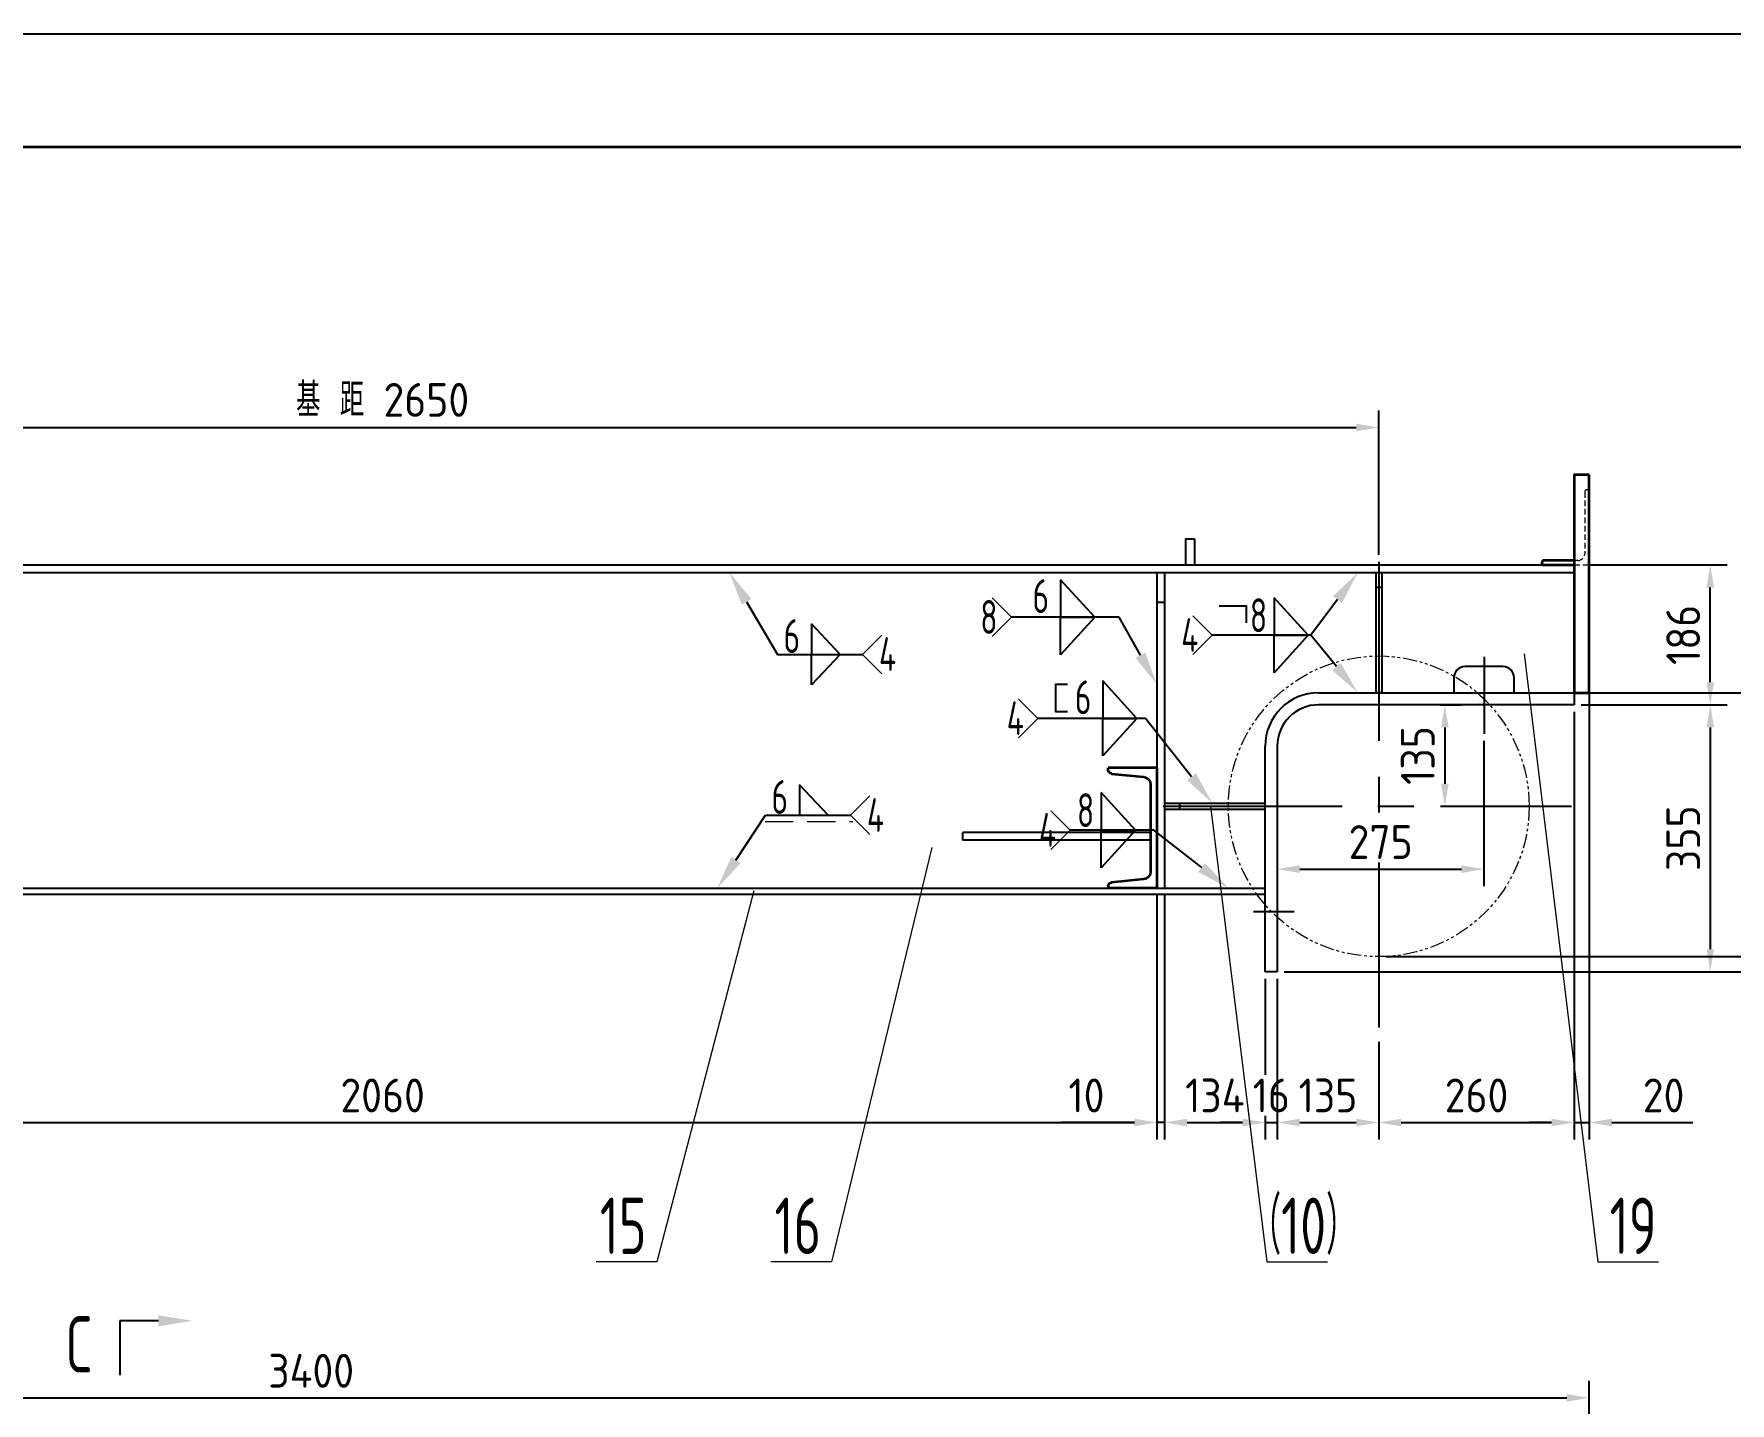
# Model space of a CAD drawing. Header units: millimetres. Extents: x 1747 to 2588, y -325 to 269.
# Drawn here: x 1910.9 to 2061.3, y 148 to 269.4 of the extents above; entities that cross this region are included whole.
import ezdxf
from ezdxf import colors
from ezdxf.entities.mleader import LeaderData, LeaderLine
from ezdxf.enums import TextEntityAlignment as Align
from ezdxf.math import Vec2, Vec3

# ---------------------------------------------------------------- set-up
doc = ezdxf.new("R2010")
doc.units = ezdxf.units.MM
for name, pattern in [('CENTER', [50.8, 31.75, -6.35, 6.35, -6.35]), ('DASHED', [0.75, 0.5, -0.25]), ('PHANTOM', [2.5, 1.25, -0.25, 0.25, -0.25, 0.25, -0.25])]:
    doc.linetypes.add(name, pattern=pattern)
for name, color, linetype, lineweight in [('1粗实线', 7, 'Continuous', 35), ('4虚线', 2, 'DASHED', 18), ('5双点画线', 4, 'PHANTOM', 18), ('6标注', 6, 'Continuous', 18)]:
    doc.layers.add(name, color=color, linetype=linetype, lineweight=lineweight)
doc.layers.add('2细实线', color=3, linetype='Continuous')
doc.layers.add('3中心线', color=1, linetype='CENTER')
doc.styles.get("Standard").update_dxf_attribs({"font": 'ISOCP.SHX', "bigfont": 'gbcbig.shx'})
doc.styles.add('wh_1', font='isocp.shx', dxfattribs={"bigfont": 'gbcbig.shx'})
doc.dimstyles.new('ISO-15', dxfattribs={"dimtxt": 3, "dimasz": 2, "dimexe": 1.5, "dimexo": 0.625, "dimgap": 0.9, "dimtad": 1, "dimlfac": 15, "dimdsep": 46, "dimtxsty": 'wh_1', "dimcen": 2.5, "dimadec": 0, "dimazin": 0, "dimtfac": 1, "dimtmove": 0, "dimatfit": 3, "dimfxl": 0.2, "dimtfill": 1, "dimarcsym": 0})

# ---------------------------------------------------------------- blocks, each defined once
blk = doc.blocks.new('WH_图框_A1')
at = {"layer": '1粗实线'}
blk.add_line((-806, 574), (0, 574), dxfattribs=at)
at = {"layer": '2细实线'}
blk.add_line((-831, 584), (10, 584), dxfattribs=at)
blk = doc.blocks.new('*D332')
at = {"layer": '6标注', "color": 0, "lineweight": -2, "ltscale": 0.2, "transparency": 16777216}
for p, q in [((1822.12, 120.47), (1822.12, 149.94)), ((2048.79, 123.02), (2048.79, 149.94)), ((1824.12, 148.44), (2046.79, 148.44))]:
    blk.add_line(p, q, dxfattribs=at)
at = {"layer": '6标注', "color": 0, "ltscale": 0.2, "transparency": 16777216}
for points in [[(1824.12, 148.78), (1824.12, 148.11), (1822.12, 148.44)], [(2046.79, 148.78), (2046.79, 148.11), (2048.79, 148.44)]]:
    blk.add_solid(points, dxfattribs=at)
at = {"layer": 'Defpoints', "color": 0, "ltscale": 0.2, "transparency": 16777216}
for p in [(2048.79, 148.44), (2048.79, 122.39), (1822.12, 119.84)]:
    blk.add_point(p, dxfattribs=at)
at = {"layer": '6标注', "color": 0, "ltscale": 0.2, "transparency": 16777216, "insert": (1935.45, 150.84), "char_height": 3, "attachment_point": 5, "style": 'wh_1', "bg_fill": 3, "box_fill_scale": 1.1, "bg_fill_color": 256, "bg_fill_true_color": 13158600, "bg_fill_transparency": 0}
blk.add_mtext('3400', dxfattribs=at)
blk = doc.blocks.new('*D256')
at = {"layer": '6标注', "color": 0, "lineweight": -2, "ltscale": 0.2, "transparency": 16777216}
for p, q in [((1853.45, 230.61), (1853.45, 235.99)), ((2030.12, 223.19), (2030.12, 235.99)), ((1855.45, 234.49), (2028.12, 234.49))]:
    blk.add_line(p, q, dxfattribs=at)
at = {"layer": '6标注', "color": 0, "ltscale": 0.2, "transparency": 16777216}
for points in [[(1855.45, 234.83), (1855.45, 234.16), (1853.45, 234.49)], [(2028.12, 234.83), (2028.12, 234.16), (2030.12, 234.49)]]:
    blk.add_solid(points, dxfattribs=at)
at = {"layer": 'Defpoints', "color": 0, "ltscale": 0.2, "transparency": 16777216}
for p in [(2030.12, 234.49), (1853.45, 229.98), (2030.12, 222.57)]:
    blk.add_point(p, dxfattribs=at)
at = {"layer": '6标注', "color": 0, "ltscale": 0.2, "transparency": 16777216, "insert": (1941.79, 236.94), "char_height": 3, "attachment_point": 5, "style": 'wh_1', "bg_fill": 3, "box_fill_scale": 1.1, "bg_fill_color": 256, "bg_fill_true_color": 13158600, "bg_fill_transparency": 0}
blk.add_mtext('基 距 2650', dxfattribs=at)
blk = doc.blocks.new('*D262')
at = {"layer": '6标注', "color": 0, "lineweight": -2, "ltscale": 0.2, "transparency": 16777216}
for p, q in [((1873.12, 193.01), (1873.12, 171.36)), ((2010.45, 193.01), (2010.45, 171.36)), ((1875.12, 172.86), (2008.45, 172.86))]:
    blk.add_line(p, q, dxfattribs=at)
at = {"layer": '6标注', "color": 0, "ltscale": 0.2, "transparency": 16777216}
for points in [[(1875.12, 173.19), (1875.12, 172.52), (1873.12, 172.86)], [(2008.45, 173.19), (2008.45, 172.52), (2010.45, 172.86)]]:
    blk.add_solid(points, dxfattribs=at)
at = {"layer": 'Defpoints', "color": 0, "ltscale": 0.2, "transparency": 16777216}
for p in [(1873.12, 193.63), (2010.45, 193.63), (2010.45, 172.86)]:
    blk.add_point(p, dxfattribs=at)
at = {"layer": '6标注', "color": 0, "ltscale": 0.2, "transparency": 16777216, "insert": (1941.79, 175.26), "char_height": 3, "attachment_point": 5, "style": 'wh_1', "bg_fill": 3, "box_fill_scale": 1.1, "bg_fill_color": 256, "bg_fill_true_color": 13158600, "bg_fill_transparency": 0}
blk.add_mtext('2060', dxfattribs=at)
blk = doc.blocks.new('*D263')
at = {"layer": '6标注', "color": 0, "lineweight": -2, "ltscale": 0.2, "transparency": 16777216}
for p, q in [((2010.45, 193.01), (2010.45, 171.36)), ((2011.12, 193.01), (2011.12, 171.36)), ((2008.45, 172.86), (2001.95, 172.86)), ((2011.12, 172.86), (2010.45, 172.86)), ((2013.12, 172.86), (2015.12, 172.86))]:
    blk.add_line(p, q, dxfattribs=at)
at = {"layer": '6标注', "color": 0, "ltscale": 0.2, "transparency": 16777216}
for points in [[(2008.45, 173.19), (2008.45, 172.52), (2010.45, 172.86)], [(2013.12, 173.19), (2013.12, 172.52), (2011.12, 172.86)]]:
    blk.add_solid(points, dxfattribs=at)
at = {"layer": 'Defpoints', "color": 0, "ltscale": 0.2, "transparency": 16777216}
for p in [(2010.45, 193.63), (2011.12, 193.63), (2010.45, 172.86)]:
    blk.add_point(p, dxfattribs=at)
at = {"layer": '6标注', "color": 0, "ltscale": 0.2, "transparency": 16777216, "insert": (2004.2, 175.26), "char_height": 3, "attachment_point": 5, "style": 'wh_1', "bg_fill": 3, "box_fill_scale": 1.1, "bg_fill_color": 256, "bg_fill_true_color": 13158600, "bg_fill_transparency": 0}
blk.add_mtext('10', dxfattribs=at)
blk = doc.blocks.new('*D264')
at = {"layer": '6标注', "color": 0, "lineweight": -2, "ltscale": 0.2, "transparency": 16777216}
for p, q in [((2011.12, 193.01), (2011.12, 171.36)), ((2020.05, 185.61), (2020.05, 171.36)), ((2013.12, 172.86), (2018.05, 172.86))]:
    blk.add_line(p, q, dxfattribs=at)
at = {"layer": '6标注', "color": 0, "ltscale": 0.2, "transparency": 16777216}
for points in [[(2013.12, 173.19), (2013.12, 172.52), (2011.12, 172.86)], [(2018.05, 173.19), (2018.05, 172.52), (2020.05, 172.86)]]:
    blk.add_solid(points, dxfattribs=at)
at = {"layer": 'Defpoints', "color": 0, "ltscale": 0.2, "transparency": 16777216}
for p in [(2011.12, 193.63), (2020.05, 186.23), (2020.05, 172.86)]:
    blk.add_point(p, dxfattribs=at)
at = {"layer": '6标注', "color": 0, "ltscale": 0.2, "transparency": 16777216, "insert": (2015.59, 175.26), "char_height": 3, "attachment_point": 5, "style": 'wh_1', "bg_fill": 3, "box_fill_scale": 1.1, "bg_fill_color": 256, "bg_fill_true_color": 13158600, "bg_fill_transparency": 0}
blk.add_mtext('{\\C3;134}', dxfattribs=at)
blk = doc.blocks.new('*D265')
at = {"layer": '6标注', "color": 0, "lineweight": -2, "ltscale": 0.2, "transparency": 16777216}
for p, q in [((2020.05, 185.61), (2020.05, 171.36)), ((2021.12, 185.61), (2021.12, 171.36)), ((2018.05, 172.86), (2016.05, 172.86)), ((2020.05, 172.86), (2021.12, 172.86)), ((2023.12, 172.86), (2025.12, 172.86))]:
    blk.add_line(p, q, dxfattribs=at)
at = {"layer": '6标注', "color": 0, "ltscale": 0.2, "transparency": 16777216}
for points in [[(2018.05, 173.19), (2018.05, 172.52), (2020.05, 172.86)], [(2023.12, 173.19), (2023.12, 172.52), (2021.12, 172.86)]]:
    blk.add_solid(points, dxfattribs=at)
at = {"layer": 'Defpoints', "color": 0, "ltscale": 0.2, "transparency": 16777216}
for p in [(2020.05, 186.23), (2021.12, 186.23)]:
    blk.add_point(p, dxfattribs=at)
at = {"layer": '6标注', "color": 0, "ltscale": 0.2, "transparency": 16777216, "insert": (2020.59, 175.26), "char_height": 3, "attachment_point": 5, "style": 'wh_1', "bg_fill": 3, "box_fill_scale": 1.1, "bg_fill_color": 256, "bg_fill_true_color": 13158600, "bg_fill_transparency": 0}
blk.add_mtext('16', dxfattribs=at)
at = {"layer": 'Defpoints', "color": 0, "ltscale": 0.2, "transparency": 16777216}
blk.add_point((2021.12, 172.86), dxfattribs=at)
blk = doc.blocks.new('*D266')
at = {"layer": '6标注', "color": 0, "lineweight": -2, "ltscale": 0.2, "transparency": 16777216}
for p, q in [((2021.12, 185.61), (2021.12, 171.36)), ((2030.12, 180.01), (2030.12, 171.36)), ((2023.12, 172.86), (2028.12, 172.86))]:
    blk.add_line(p, q, dxfattribs=at)
at = {"layer": '6标注', "color": 0, "ltscale": 0.2, "transparency": 16777216}
for points in [[(2023.12, 173.19), (2023.12, 172.52), (2021.12, 172.86)], [(2028.12, 173.19), (2028.12, 172.52), (2030.12, 172.86)]]:
    blk.add_solid(points, dxfattribs=at)
at = {"layer": 'Defpoints', "color": 0, "ltscale": 0.2, "transparency": 16777216}
for p in [(2021.12, 186.23), (2030.12, 180.63), (2030.12, 172.86)]:
    blk.add_point(p, dxfattribs=at)
at = {"layer": '6标注', "color": 0, "ltscale": 0.2, "transparency": 16777216, "insert": (2025.62, 175.26), "char_height": 3, "attachment_point": 5, "style": 'wh_1', "bg_fill": 3, "box_fill_scale": 1.1, "bg_fill_color": 256, "bg_fill_true_color": 13158600, "bg_fill_transparency": 0}
blk.add_mtext('135', dxfattribs=at)
blk = doc.blocks.new('*D267')
at = {"layer": '6标注', "color": 0, "lineweight": -2, "ltscale": 0.2, "transparency": 16777216}
for p, q in [((2047.45, 209.27), (2047.45, 171.36)), ((2030.12, 180.01), (2030.12, 171.36)), ((2032.12, 172.86), (2045.45, 172.86))]:
    blk.add_line(p, q, dxfattribs=at)
at = {"layer": '6标注', "color": 0, "ltscale": 0.2, "transparency": 16777216}
for points in [[(2032.12, 173.19), (2032.12, 172.52), (2030.12, 172.86)], [(2045.45, 173.19), (2045.45, 172.52), (2047.45, 172.86)]]:
    blk.add_solid(points, dxfattribs=at)
at = {"layer": 'Defpoints', "color": 0, "ltscale": 0.2, "transparency": 16777216}
for p in [(2047.45, 209.9), (2030.12, 180.63), (2047.45, 172.86)]:
    blk.add_point(p, dxfattribs=at)
at = {"layer": '6标注', "color": 0, "ltscale": 0.2, "transparency": 16777216, "insert": (2038.79, 175.26), "char_height": 3, "attachment_point": 5, "style": 'wh_1', "bg_fill": 3, "box_fill_scale": 1.1, "bg_fill_color": 256, "bg_fill_true_color": 13158600, "bg_fill_transparency": 0}
blk.add_mtext('260', dxfattribs=at)
blk = doc.blocks.new('*D268')
at = {"layer": '6标注', "color": 0, "lineweight": -2, "ltscale": 0.2, "transparency": 16777216}
for p, q in [((2048.79, 221.67), (2048.79, 171.36)), ((2047.45, 209.27), (2047.45, 171.36)), ((2045.45, 172.86), (2043.45, 172.86)), ((2047.45, 172.86), (2048.79, 172.86)), ((2050.79, 172.86), (2057.96, 172.86))]:
    blk.add_line(p, q, dxfattribs=at)
at = {"layer": '6标注', "color": 0, "ltscale": 0.2, "transparency": 16777216}
for points in [[(2045.45, 173.19), (2045.45, 172.52), (2047.45, 172.86)], [(2050.79, 173.19), (2050.79, 172.52), (2048.79, 172.86)]]:
    blk.add_solid(points, dxfattribs=at)
at = {"layer": 'Defpoints', "color": 0, "ltscale": 0.2, "transparency": 16777216}
for p in [(2048.79, 222.3), (2047.45, 209.9), (2048.79, 172.86)]:
    blk.add_point(p, dxfattribs=at)
at = {"layer": '6标注', "color": 0, "ltscale": 0.2, "transparency": 16777216, "insert": (2055.38, 175.26), "char_height": 3, "attachment_point": 5, "style": 'wh_1', "bg_fill": 3, "box_fill_scale": 1.1, "bg_fill_color": 256, "bg_fill_true_color": 13158600, "bg_fill_transparency": 0}
blk.add_mtext('20', dxfattribs=at)
blk = doc.blocks.new('*D273')
at = {"layer": '6标注', "color": 0, "lineweight": -2, "ltscale": 0.2, "transparency": 16777216}
for p, q in [((2039.45, 206.71), (2039.45, 193.83)), ((2021.12, 196.43), (2021.12, 193.83)), ((2023.12, 195.33), (2037.45, 195.33))]:
    blk.add_line(p, q, dxfattribs=at)
at = {"layer": '6标注', "color": 0, "ltscale": 0.2, "transparency": 16777216}
for points in [[(2023.12, 195.66), (2023.12, 194.99), (2021.12, 195.33)], [(2037.45, 195.66), (2037.45, 194.99), (2039.45, 195.33)]]:
    blk.add_solid(points, dxfattribs=at)
at = {"layer": 'Defpoints', "color": 0, "ltscale": 0.2, "transparency": 16777216}
for p in [(2039.45, 207.33), (2021.12, 197.05), (2039.45, 195.33)]:
    blk.add_point(p, dxfattribs=at)
at = {"layer": '6标注', "color": 0, "ltscale": 0.2, "transparency": 16777216, "insert": (2030.29, 197.73), "char_height": 3, "attachment_point": 5, "style": 'wh_1', "bg_fill": 3, "box_fill_scale": 1.1, "bg_fill_color": 256, "bg_fill_true_color": 13158600, "bg_fill_transparency": 0}
blk.add_mtext('275', dxfattribs=at)
blk = doc.blocks.new('*D274')
at = {"layer": '6标注', "color": 0, "lineweight": -2, "ltscale": 0.2, "transparency": 16777216}
for p, q in [((2048.74, 222.3), (2061.02, 222.3)), ((2059.52, 211.9), (2059.52, 220.3)), ((2048.08, 209.9), (2061.02, 209.9))]:
    blk.add_line(p, q, dxfattribs=at)
at = {"layer": '6标注', "color": 0, "ltscale": 0.2, "transparency": 16777216}
for points in [[(2059.19, 220.3), (2059.85, 220.3), (2059.52, 222.3)], [(2059.19, 211.9), (2059.85, 211.9), (2059.52, 209.9)]]:
    blk.add_solid(points, dxfattribs=at)
at = {"layer": 'Defpoints', "color": 0, "ltscale": 0.2, "transparency": 16777216}
for p in [(2048.12, 222.3), (2059.52, 222.3), (2047.45, 209.9)]:
    blk.add_point(p, dxfattribs=at)
at = {"layer": '6标注', "color": 0, "ltscale": 0.2, "transparency": 16777216, "insert": (2057.12, 216.1), "char_height": 3, "attachment_point": 5, "rotation": 90, "style": 'wh_1', "bg_fill": 3, "box_fill_scale": 1.1, "bg_fill_color": 256, "bg_fill_true_color": 13158600, "bg_fill_transparency": 0}
blk.add_mtext('186', dxfattribs=at)
blk = doc.blocks.new('*D275')
at = {"layer": '6标注', "color": 0, "lineweight": -2, "ltscale": 0.2, "transparency": 16777216}
for p, q in [((2035.59, 209.9), (2037.48, 209.9)), ((2035.98, 207.9), (2035.98, 202.9)), ((2035.59, 200.9), (2037.48, 200.9))]:
    blk.add_line(p, q, dxfattribs=at)
at = {"layer": '6标注', "color": 0, "ltscale": 0.2, "transparency": 16777216}
for points in [[(2035.65, 207.9), (2036.32, 207.9), (2035.98, 209.9)], [(2035.65, 202.9), (2036.32, 202.9), (2035.98, 200.9)]]:
    blk.add_solid(points, dxfattribs=at)
at = {"layer": 'Defpoints', "color": 0, "ltscale": 0.2, "transparency": 16777216}
for p in [(2034.96, 209.9), (2034.96, 200.9), (2035.98, 200.9)]:
    blk.add_point(p, dxfattribs=at)
at = {"layer": '6标注', "color": 0, "ltscale": 0.2, "transparency": 16777216, "insert": (2033.58, 205.4), "char_height": 3, "attachment_point": 5, "rotation": 90, "style": 'wh_1', "bg_fill": 3, "box_fill_scale": 1.1, "bg_fill_color": 256, "bg_fill_true_color": 13158600, "bg_fill_transparency": 0}
blk.add_mtext('135', dxfattribs=at)
blk = doc.blocks.new('*D31')
at = {"layer": '6标注', "color": 0, "lineweight": -2, "ltscale": 0.2, "transparency": 16777216}
for p, q in [((2048.08, 209.9), (2061.02, 209.9)), ((2059.52, 207.9), (2059.52, 188.23)), ((2021.74, 186.23), (2061.02, 186.23))]:
    blk.add_line(p, q, dxfattribs=at)
at = {"layer": '6标注', "color": 0, "ltscale": 0.2, "transparency": 16777216}
for points in [[(2059.19, 207.9), (2059.85, 207.9), (2059.52, 209.9)], [(2059.19, 188.23), (2059.85, 188.23), (2059.52, 186.23)]]:
    blk.add_solid(points, dxfattribs=at)
at = {"layer": 'Defpoints', "color": 0, "ltscale": 0.2, "transparency": 16777216}
for p in [(2047.45, 209.9), (2021.12, 186.23), (2059.52, 186.23)]:
    blk.add_point(p, dxfattribs=at)
at = {"layer": '6标注', "color": 0, "ltscale": 0.2, "transparency": 16777216, "insert": (2057.12, 198.07), "char_height": 3, "attachment_point": 5, "rotation": 90, "style": 'wh_1', "bg_fill": 3, "box_fill_scale": 1.1, "bg_fill_color": 256, "bg_fill_true_color": 13158600, "bg_fill_transparency": 0}
blk.add_mtext('355', dxfattribs=at)
blk = doc.blocks.new('*D14')
at = {"layer": '6标注', "color": 0, "linetype": 'ByBlock', "lineweight": -2, "ltscale": 0.2, "transparency": 16777216}
for p, q in [((2048.08, 210.97), (2069.49, 210.97)), ((2067.99, 208.97), (2067.99, 188.23)), ((2058.23, 186.23), (2069.49, 186.23))]:
    blk.add_line(p, q, dxfattribs=at)
at = {"layer": '6标注', "color": 0, "ltscale": 0.2, "transparency": 16777216}
for points in [[(2067.66, 208.97), (2068.32, 208.97), (2067.99, 210.97)], [(2067.66, 188.23), (2068.32, 188.23), (2067.99, 186.23)]]:
    blk.add_solid(points, dxfattribs=at)
at = {"layer": 'Defpoints', "color": 0, "ltscale": 0.2, "transparency": 16777216}
for p in [(2047.45, 210.97), (2057.61, 186.23), (2067.99, 186.23)]:
    blk.add_point(p, dxfattribs=at)
at = {"layer": '6标注', "color": 0, "ltscale": 0.2, "transparency": 16777216, "insert": (2065.59, 198.6), "char_height": 3, "attachment_point": 5, "rotation": 90, "style": 'wh_1', "bg_fill": 3, "box_fill_scale": 1.1, "bg_fill_color": 256, "bg_fill_true_color": 13158600, "bg_fill_transparency": 0}
blk.add_mtext('371', dxfattribs=at)
blk = doc.blocks.new('c2')
at = {"layer": '1粗实线'}
for p, q in [((-7.15, 15.18), (-7.15, -0.82)), ((-7.15, 15.18), (-0.65, 15.18)), ((-1.1, 14.42), (-5.4, 13.99)), ((-0.65, 14.92), (-0.65, 15.18)), ((-6.3, 12.99), (-6.3, 1.37)), ((-5.4, 0.37), (-1.1, -0.06)), ((-7.15, -0.82), (-0.65, -0.82)), ((-0.65, -0.55), (-0.65, -0.82))]:
    blk.add_line(p, q, dxfattribs=at)
for centre, radius, start, end in [((-5.3, 12.99), 1, 95.7106, 180), ((-1.15, 14.92), 0.5, 275.7106, 0), ((-5.3, 1.37), 1, 180, 264.2894), ((-1.15, -0.55), 0.5, 0, 84.2894)]:
    blk.add_arc(centre, radius, start, end, dxfattribs=at)
blk = doc.blocks.new('*D420')
at = {"layer": '6标注', "color": 0, "lineweight": -2, "ltscale": 0.2, "transparency": 16777216}
for p, q in [((2145.26, 215.3), (2107.08, 215.3)), ((2108.58, 189.57), (2108.58, 213.3)), ((2030.74, 187.57), (2110.08, 187.57))]:
    blk.add_line(p, q, dxfattribs=at)
at = {"layer": '6标注', "color": 0, "ltscale": 0.2, "transparency": 16777216}
for points in [[(2108.24, 213.3), (2108.91, 213.3), (2108.58, 215.3)], [(2108.24, 189.57), (2108.91, 189.57), (2108.58, 187.57)]]:
    blk.add_solid(points, dxfattribs=at)
at = {"layer": 'Defpoints', "color": 0, "ltscale": 0.2, "transparency": 16777216}
for p in [(2108.58, 215.3), (2145.89, 215.3), (2030.12, 187.57)]:
    blk.add_point(p, dxfattribs=at)
at = {"layer": '6标注', "color": 0, "ltscale": 0.2, "transparency": 16777216, "insert": (2106.18, 201.43), "char_height": 3, "attachment_point": 5, "rotation": 90, "style": 'wh_1', "bg_fill": 3, "box_fill_scale": 1.1, "bg_fill_color": 256, "bg_fill_true_color": 13158600, "bg_fill_transparency": 0}
blk.add_mtext('416', dxfattribs=at)

msp = doc.modelspace()

# ---------------------------------------------------------------- linework, layer by layer
for p, q in [((2012.98632, 224.6325), (2013.78632, 224.6325)), ((1823.45298, 222.29916), (2047.45298, 222.29916)), ((1823.45298, 221.6325), (2047.45298, 221.6325)), ((2010.45298, 221.6325), (2010.45298, 193.6325)), ((2011.11965, 221.6325), (2011.11965, 193.6325)), ((2029.85298, 221.6325), (2029.85298, 210.96583)), ((2030.38632, 221.6325), (2030.38632, 210.96583)), ((2047.45298, 210.96583), (2047.45298, 222.29916)), ((2030.38632, 220.29916), (2029.85298, 220.29916)), ((2011.11965, 218.96583), (2010.45298, 218.96583)), ((2036.78632, 212.29916), (2036.78631, 210.96583)), ((2041.11965, 213.29916), (2037.78632, 213.29916)), ((2042.11965, 210.96583), (2042.11965, 212.29916)), ((2024.78657, 210.96583), (2047.45298, 210.96583)), ((2030.38632, 210.96583), (2029.85298, 210.96583)), ((2047.45298, 210.96583), (2047.45298, 209.89916)), ((2047.45298, 209.89916), (2024.78632, 209.89916)), ((2020.05299, 186.2325), (2020.05298, 206.23434)), ((2021.11965, 206.2325), (2021.11965, 186.2325)), ((2011.11965, 201.16583), (2020.05299, 201.16583)), ((2011.11965, 200.6325), (2020.05299, 200.6325)), ((2012.45298, 201.16583), (2012.45298, 200.6325)), ((2009.88632, 198.56583), (1993.24265, 198.56583)), ((1993.24265, 197.89916), (1993.24265, 198.56583)), ((2009.88632, 197.89916), (1993.24265, 197.89916)), ((1863.51965, 193.6325), (1930.10548, 193.6325)), ((1863.51965, 193.09916), (1930.04117, 193.09916)), ((1930.04117, 193.09916), (1974.63532, 193.09916)), ((1930.10548, 193.6325), (2020.05299, 193.6325)), ((1956.45298, 193.09916), (2020.05299, 193.09916)), ((2021.11965, 186.2325), (2020.05299, 186.2325))]:
    msp.add_line(p, q)
at = {"ltscale": 0.2}
for p, q in [((2012.98632, 224.6325), (2012.98632, 222.29916)), ((2013.78632, 224.6325), (2013.78632, 222.29916)), ((1918.48872, 155.27064), (1918.48872, 150.45985))]:
    msp.add_line(p, q, dxfattribs=at)
at = {"ltscale": 0.2, "flags": 128}
for points in [[(2001.91012, 220.99087), (2001.91012, 217.66231), (2004.93412, 217.66231), (2001.91012, 220.99087)], [(2015.98077, 218.66909), (2018.35828, 218.66909), (2018.35828, 217.17427)], [(2020.85041, 219.39303), (2020.85041, 216.06447), (2023.87441, 216.06447), (2020.85041, 219.39303)], [(1979.8295, 217.08167), (1979.8295, 214.37316), (1982.35651, 214.37316), (1979.8295, 217.08167)], [(2001.91012, 214.33375), (2001.91012, 217.66231), (2004.93412, 217.66231), (2001.91012, 214.33375)], [(2020.85041, 212.7359), (2020.85041, 216.06447), (2023.87441, 216.06447), (2020.85041, 212.7359)], [(1979.8295, 211.66465), (1979.8295, 214.37316), (1982.35651, 214.37316), (1979.8295, 211.66465)], [(2002.52814, 211.69096), (2001.44705, 211.69096), (2001.44705, 209.30995), (2002.52814, 209.30995)], [(2005.65289, 212.01833), (2005.65289, 208.68977), (2008.67689, 208.68977), (2005.65289, 212.01833)], [(2005.65289, 205.36121), (2005.65289, 208.68977), (2008.67689, 208.68977), (2005.65289, 205.36121)], [(1978.7594, 202.80871), (1978.7594, 200.10019), (1981.28642, 200.10019), (1978.7594, 202.80871)], [(2005.51471, 202.11083), (2005.51471, 198.78226), (2008.53871, 198.78226), (2005.51471, 202.11083)], [(2005.51471, 195.4537), (2005.51471, 198.78226), (2008.53871, 198.78226), (2005.51471, 195.4537)]]:
    msp.add_lwpolyline(points, dxfattribs=at)
for centre, radius, start, end in [((2037.78632, 212.29916), 1, 90, 180), ((2041.11965, 212.29916), 1, 0, 90), ((2024.78632, 206.2325), 4.73333, 90.0000001, 179.9999922), ((2024.78632, 206.2325), 3.66667, 90.0000001, 179.9999922)]:
    msp.add_arc(centre, radius, start, end)
at = {"layer": '3中心线', "ltscale": 0.5}
for p, q in [((2030.11965, 222.56805), (2030.11965, 180.63355)), ((2039.45298, 214.1414), (2039.45298, 207.33379)), ((2010.99842, 200.89916), (2047.20726, 200.89916))]:
    msp.add_line(p, q, dxfattribs=at)
at = {"layer": '3中心线'}
msp.add_line((2019.00312, 191.56583), (2022.63154, 191.56583), dxfattribs=at)
at = {"layer": '4虚线'}
for p, q in [((2048.38632, 228.76583), (2048.38632, 223.29916)), ((2048.78632, 228.96583), (2048.58632, 228.96583))]:
    msp.add_line(p, q, dxfattribs=at)
at = {"layer": '4虚线', "ltscale": 5}
msp.add_line((1975.69604, 199.54632), (1983.49389, 199.54632), dxfattribs=at)
at = {"layer": '4虚线'}
msp.add_arc((2048.58632, 228.76583), 0.2, 90, 180, dxfattribs=at)
at = {"layer": '5双点画线', "linetype": 'PHANTOM'}
msp.add_circle((2030.11965, 200.89916), 13.33333, dxfattribs=at)
at = {"layer": '6标注', "ltscale": 0.2}
for p, q in [((1995.83579, 219.37545), (1997.54894, 217.66231)), ((1995.83579, 215.94916), (1997.54894, 217.66231)), ((2013.64524, 217.77761), (2015.35839, 216.06447)), ((1986.06526, 216.08631), (1984.35212, 214.37316)), ((2013.64524, 214.35132), (2015.35839, 216.06447)), ((1986.06526, 212.66002), (1984.35212, 214.37316)), ((1998.17667, 210.40291), (1999.88982, 208.68977)), ((1998.17667, 206.97662), (1999.88982, 208.68977)), ((1984.99517, 201.81334), (1983.28203, 200.10019)), ((1984.99517, 198.38705), (1983.28203, 200.10019)), ((2001.03426, 200.49541), (2002.74741, 198.78226)), ((2001.03426, 197.06912), (2002.74741, 198.78226))]:
    msp.add_line(p, q, dxfattribs=at)

# ---------------------------------------------------------------- block references
at = {"layer": '2细实线', "lineweight": 0}
msp.add_blockref('WH_图框_A1', (2577.74535, -314.60487), dxfattribs=at)

# ---------------------------------------------------------------- texts
at = {"layer": '6标注', "ltscale": 0.2, "style": 'wh_1', "width": 0.75}
for s, height, p in [('6', 3, (1999.41753, 218.04114)), ('8', 3, (1994.78962, 216.19052)), ('8', 3, (2018.69748, 216.33909)), ('6', 3, (1977.3428, 214.49611)), ('4', 3, (2012.59906, 214.59267)), ('4', 3, (1985.80402, 212.90137)), ('6', 3, (2003.17321, 209.0686)), ('4', 3, (1997.13049, 207.21798)), ('6', 3, (1976.27271, 200.22314)), ('4', 3, (1984.73393, 198.6284)), ('8', 3, (2003.36178, 199.05689)), ('4', 3, (1999.98808, 197.31047)), ('C', 5, (1913.65587, 150.68522))]:
    msp.add_text(s, height=height, dxfattribs=at).set_placement(p)
for s, p in [('15', (1963.1183, 161.1943)), ('16', (1978.60389, 161.1943)), ('（10）', (2023.45854, 161.1943)), ('19', (2052.67876, 161.1943))]:
    msp.add_text(s, height=5, dxfattribs=at).set_placement(p, align=Align.CENTER)

# ---------------------------------------------------------------- leaders
at = {"layer": '6标注', "ltscale": 0.2}
ml = msp.add_multileader_mtext('Standard', dxfattribs=at)
ml.set_content('')
ml.set_leader_properties()
ml.build(insert=Vec2(0, 0))
ml.multileader.update_dxf_attribs({"text_right_attachment_type": 6, "dogleg_length": 0, "arrow_head_size": 3})
ctx = ml.context
ctx.base_point, ctx.char_height, ctx.arrow_head_size, ctx.landing_gap_size, ctx.plane_origin = Vec3(1984.35212, 214.37316), 0.18, 3, 0.09, Vec3(1968.96738, 198.09748)
ctx.right_attachment = 6
notes = []
notes.append((ctx, [(0, (1, 1, 0), (1984.35212, 214.37316), (1, 0), 0, [(0, [(1972.53544, 221.6325), (1976.80485, 214.37316)], 0, [])])]))
ctx.mtext, ml.multileader.dxf.content_type = None, 0
ml = msp.add_multileader_mtext('Standard', dxfattribs=at)
ml.set_content('')
ml.set_leader_properties()
ml.build(insert=Vec2(0, 0))
ml.multileader.update_dxf_attribs({"text_right_attachment_type": 6, "dogleg_length": 0, "arrow_head_size": 3})
ctx = ml.context
ctx.base_point, ctx.char_height, ctx.arrow_head_size, ctx.landing_gap_size, ctx.plane_origin = Vec3(2015.35839, 216.06447), 0.18, 3, 0.09, Vec3(2029.23379, 232.34015)
ctx.right_attachment, ctx.text_align_type = 6, 2
notes.append((ctx, [(0, (1, 1, 0), (2015.35839, 216.06447), (1, 0), 0, [(0, [(2028.26396, 221.6325), (2024.10356, 216.06447)], 0, [])])]))
ctx.mtext, ml.multileader.dxf.content_type = None, 0
ml = msp.add_multileader_mtext('Standard', dxfattribs=at)
ml.set_content('')
ml.set_leader_properties()
ml.build(insert=Vec2(0, 0))
ml.multileader.update_dxf_attribs({"text_right_attachment_type": 6, "dogleg_length": 0, "arrow_head_size": 3})
ctx = ml.context
ctx.base_point, ctx.char_height, ctx.arrow_head_size, ctx.landing_gap_size, ctx.plane_origin = Vec3(1997.54894, 217.66231), 0.18, 3, 0.09, Vec3(2012.23032, 201.38662)
ctx.right_attachment, ctx.text_align_type = 6, 2
notes.append((ctx, [(1, (1, 1, 0), (1997.54894, 217.66231), (-1, 0), 0, [(0, [(2010.45298, 211.69076), (2007.10009, 217.66231)], 0, [])])]))
ctx.mtext, ml.multileader.dxf.content_type = None, 0
ml = msp.add_multileader_mtext('Standard', dxfattribs=at)
ml.set_content('')
ml.set_leader_properties()
ml.build(insert=Vec2(0, 0))
ml.multileader.update_dxf_attribs({"text_right_attachment_type": 6, "dogleg_length": 0, "arrow_head_size": 3})
ctx = ml.context
ctx.base_point, ctx.char_height, ctx.arrow_head_size, ctx.landing_gap_size, ctx.plane_origin = Vec3(2015.35839, 216.06447), 0.18, 3, 0.09, Vec3(2029.23379, 199.78878)
ctx.right_attachment, ctx.text_align_type = 6, 2
notes.append((ctx, [(0, (1, 1, 0), (2015.35839, 216.06447), (1, 0), 0, [(0, [(2028.26396, 210.96583), (2024.10356, 216.06447)], 0, [])])]))
ctx.mtext, ml.multileader.dxf.content_type = None, 0
ml = msp.add_multileader_mtext('Standard', dxfattribs=at)
ml.set_content('')
ml.set_leader_properties()
ml.build(insert=Vec2(0, 0))
ml.multileader.update_dxf_attribs({"text_right_attachment_type": 6, "dogleg_length": 0, "arrow_head_size": 3})
ctx = ml.context
ctx.base_point, ctx.char_height, ctx.arrow_head_size, ctx.landing_gap_size, ctx.plane_origin = Vec3(1999.88982, 208.68977), 0.18, 3, 0.09, Vec3(2014.5712, 192.41408)
ctx.right_attachment, ctx.text_align_type = 6, 2
notes.append((ctx, [(1, (1, 1, 0), (1999.88982, 208.68977), (-1, 0), 0, [(0, [(2015.37539, 201.16583), (2009.44096, 208.68977)], 0, [])])]))
ctx.mtext, ml.multileader.dxf.content_type = None, 0
ml = msp.add_multileader_mtext('Standard', dxfattribs=at)
ml.set_content('')
ml.set_leader_properties()
ml.build(insert=Vec2(0, 0))
ml.multileader.update_dxf_attribs({"text_right_attachment_type": 6, "dogleg_length": 0, "arrow_head_size": 3})
ctx = ml.context
ctx.base_point, ctx.char_height, ctx.arrow_head_size, ctx.landing_gap_size, ctx.plane_origin = Vec3(1983.28203, 200.10019), 0.18, 3, 0.09, Vec3(1967.89729, 183.82451)
ctx.right_attachment = 6
notes.append((ctx, [(0, (1, 1, 0), (1983.28203, 200.10019), (1, 0), 0, [(0, [(1971.46535, 193.6325), (1975.73476, 200.10019)], 0, [])])]))
ctx.mtext, ml.multileader.dxf.content_type = None, 0
ml = msp.add_multileader_mtext('Standard', dxfattribs=at)
ml.set_content('')
ml.set_leader_properties()
ml.build(insert=Vec2(0, 0))
ml.multileader.update_dxf_attribs({"text_right_attachment_type": 6, "dogleg_length": 0, "arrow_head_size": 3})
ctx = ml.context
ctx.base_point, ctx.char_height, ctx.arrow_head_size, ctx.landing_gap_size, ctx.plane_origin = Vec3(2002.74741, 198.78226), 0.18, 3, 0.09, Vec3(2015.29841, 215.05795)
ctx.right_attachment, ctx.text_align_type = 6, 2
notes.append((ctx, [(1, (1, 1, 0), (2002.74741, 198.78226), (-1, 0), 0, [(0, [(2016.78479, 193.6325), (2010.16818, 198.78226)], 0, [])])]))
ctx.mtext, ml.multileader.dxf.content_type = None, 0
ml = msp.add_multileader_mtext('Standard', dxfattribs=at)
ml.set_content('')
ml.set_leader_properties()
ml.build(insert=Vec2(0, 0))
ml.multileader.update_dxf_attribs({"text_right_attachment_type": 6, "dogleg_length": 0, "arrow_head_size": 3})
ctx = ml.context
ctx.base_point, ctx.char_height, ctx.arrow_head_size, ctx.landing_gap_size, ctx.plane_origin, ctx.plane_x_axis, ctx.plane_y_axis = Vec3(1918.48872, 150.45985), 0.18, 3, 0.09, Vec3(1928.47062, 155.27064), Vec3(0, -1), Vec3(1, 0)
ctx.right_attachment = 6
notes.append((ctx, [(0, (1, 1, 0), (1918.48872, 150.45985), (1, 0), 0, [(0, [(1924.90826, 155.27064), (1918.48872, 155.27064)], 0, [])])]))
ctx.mtext, ml.multileader.dxf.content_type = None, 0
for ctx, leaders in notes:
    for number, flags, end, landing, length, lines in leaders:
        leader = LeaderData()
        leader.index, (leader.has_last_leader_line, leader.has_dogleg_vector, leader.attachment_direction) = number, flags
        leader.last_leader_point, leader.dogleg_vector, leader.dogleg_length = Vec3(end), Vec3(landing), length
        for number, points, colour, breaks in lines:
            line = LeaderLine()
            line.index, line.vertices, line.color, line.breaks = number, Vec3.list(points), colors.encode_raw_color(colour), breaks
            leader.lines.append(line)
        ctx.leaders.append(leader)

# ---------------------------------------------------------------- next in the draw order: dimensions: what is measured, and where the dimension line sits
dim = msp.add_linear_dim(base=(2030.11965, 234.49294), p1=(1853.45298, 229.98163), p2=(2030.11965, 222.56805), text='基 距 <>', dimstyle='ISO-15', dxfattribs=at)
dim.commit()
dim.dimension.update_dxf_attribs({"geometry": '*D256', "text_midpoint": (1941.78632, 236.94287)})
for base, p1, p2, picture, middle in [((2010.45298, 172.85831), (1873.11965, 193.6325), (2010.45298, 193.6325), '*D262', (1941.78631, 175.25861)), ((2048.78631, 148.44362), (1822.11965, 119.84354), (2048.78631, 122.39355), '*D332', (1935.45298, 150.84362))]:
    dim = msp.add_linear_dim(base=base, p1=p1, p2=p2, dimstyle='ISO-15', dxfattribs=at)
    dim.commit()
    dim.dimension.update_dxf_attribs({"geometry": picture, "text_midpoint": middle})

# ---------------------------------------------------------------- next in the draw order: linework, layer by layer
at = {"layer": '6标注', "ltscale": 0.2, "flags": 128}
for points in [[(1990.50245, 197.23741), (1981.59592, 160.49067), (1976.21527, 160.49067)], [(1974.71297, 193.39618), (1966.11033, 160.49067), (1960.72968, 160.49067)]]:
    msp.add_lwpolyline(points, dxfattribs=at)

# ---------------------------------------------------------------- next in the draw order: dimensions: what is measured, and where the dimension line sits
at = {"layer": '6标注', "ltscale": 0.2}
dim = msp.add_linear_dim(base=(2010.45298, 172.85831), p1=(2011.11965, 193.6325), p2=(2010.45298, 193.6325), dimstyle='ISO-15', dxfattribs=at)
dim.commit()
dim.dimension.update_dxf_attribs({"geometry": '*D263', "text_midpoint": (2004.2018, 175.25831)})

# ---------------------------------------------------------------- next in the draw order: dimensions: what is measured, and where the dimension line sits
dim = msp.add_linear_dim(base=(2020.05299, 172.85831), p1=(2011.11965, 193.6325), p2=(2020.05299, 186.2325), text='{\\C3;<>}', dimstyle='ISO-15', dxfattribs=at)
dim.commit()
dim.dimension.update_dxf_attribs({"geometry": '*D264', "text_midpoint": (2015.58632, 175.25831)})

# ---------------------------------------------------------------- next in the draw order: block references
at = {"layer": '2细实线', "xscale": -0.6666666666666666, "yscale": 0.6666666666666666, "zscale": 0.6666666666666666}
msp.add_blockref('c2', (2005.68527, 194.179), dxfattribs=at)

# ---------------------------------------------------------------- next in the draw order: dimensions: what is measured, and where the dimension line sits
at = {"layer": '6标注', "ltscale": 0.2}
dim = msp.add_linear_dim(base=(2021.11965, 172.85831), p1=(2020.05299, 186.2325), p2=(2021.11965, 186.2325), dimstyle='ISO-15', dxfattribs=at)
dim.commit()
dim.dimension.update_dxf_attribs({"geometry": '*D265', "text_midpoint": (2020.58632, 172.85831), "dimtype": 160})

# ---------------------------------------------------------------- next in the draw order: dimensions: what is measured, and where the dimension line sits
dim = msp.add_linear_dim(base=(2030.11965, 172.85831), p1=(2021.11965, 186.2325), p2=(2030.11965, 180.63355), dimstyle='ISO-15', dxfattribs=at)
dim.commit()
dim.dimension.update_dxf_attribs({"geometry": '*D266', "text_midpoint": (2025.61965, 175.25831)})

# ---------------------------------------------------------------- next in the draw order: dimensions: what is measured, and where the dimension line sits
dim = msp.add_linear_dim(base=(2047.45298, 172.85831), p1=(2030.11965, 180.63355), p2=(2047.45298, 209.89916), dimstyle='ISO-15', dxfattribs=at)
dim.commit()
dim.dimension.update_dxf_attribs({"geometry": '*D267', "text_midpoint": (2038.78632, 175.25861)})

# ---------------------------------------------------------------- next in the draw order: dimensions: what is measured, and where the dimension line sits
for base, p1, p2, picture, middle in [((2048.78632, 172.85831), (2047.45298, 209.89916), (2048.78632, 222.29916), '*D268', (2055.37559, 175.25861)), ((2039.45298, 195.32771), (2021.11965, 197.05094), (2039.45298, 207.33379), '*D273', (2030.28632, 197.728))]:
    dim = msp.add_linear_dim(base=base, p1=p1, p2=p2, dimstyle='ISO-15', dxfattribs=at)
    dim.commit()
    dim.dimension.update_dxf_attribs({"geometry": picture, "text_midpoint": middle})

# ---------------------------------------------------------------- next in the draw order: linework, layer by layer
at = {"layer": '1粗实线'}
msp.add_line((2044.58632, 222.49916), (2044.58632, 222.29916), dxfattribs=at)
msp.add_arc((2044.78632, 222.49916), 0.2, 90, 180, dxfattribs=at)
at = {"layer": '6标注', "ltscale": 0.2, "flags": 128}
msp.add_lwpolyline([(2015.19808, 200.89916), (2020.19514, 160.49067), (2025.57579, 160.49067)], dxfattribs=at)

# ---------------------------------------------------------------- next in the draw order: dimensions: what is measured, and where the dimension line sits
at = {"layer": '6标注', "ltscale": 0.2}
for base, p1, p2, picture, middle in [((2059.51972, 222.29916), (2047.45298, 209.89916), (2048.11965, 222.29916), '*D274', (2057.11972, 216.09916)), ((2035.98484, 200.89916), (2034.96166, 209.89916), (2034.96166, 200.89916), '*D275', (2033.58484, 205.39916))]:
    dim = msp.add_linear_dim(base=base, p1=p1, p2=p2, angle=90, dimstyle='ISO-15', dxfattribs=at)
    dim.commit()
    dim.dimension.update_dxf_attribs({"geometry": picture, "text_midpoint": middle})

# ---------------------------------------------------------------- next in the draw order: linework, layer by layer
at = {"layer": '1粗实线'}
for p, q in [((2047.45298, 222.69916), (2044.78632, 222.69916)), ((2044.58632, 222.29916), (2047.45298, 222.29916))]:
    msp.add_line(p, q, dxfattribs=at)
at = {"layer": '4虚线'}
for p, q in [((2048.78632, 222.29916), (2048.78632, 228.96583)), ((2047.78632, 222.69916), (2047.45298, 222.69916)), ((2047.45298, 222.29916), (2048.78632, 222.29916))]:
    msp.add_line(p, q, dxfattribs=at)
msp.add_arc((2047.78632, 223.29916), 0.6, 270, 0, dxfattribs=at)
at = {"layer": '6标注', "ltscale": 0.2, "flags": 128}
msp.add_lwpolyline([(2043.0084, 214.4094), (2049.5451, 160.49067), (2054.92575, 160.49067)], dxfattribs=at)

# ---------------------------------------------------------------- next in the draw order: dimensions: what is measured, and where the dimension line sits
at = {"layer": '6标注', "ltscale": 0.2}
dim = msp.add_linear_dim(base=(2059.51972, 186.2325), p1=(2047.45298, 209.89916), p2=(2021.11965, 186.2325), angle=90, dimstyle='ISO-15', dxfattribs=at)
dim.commit()
dim.dimension.update_dxf_attribs({"geometry": '*D31', "text_midpoint": (2057.11972, 198.06583)})

# ---------------------------------------------------------------- next in the draw order: dimensions: what is measured, and where the dimension line sits
dim = msp.add_linear_dim(base=(2067.98843, 186.2325), p1=(2047.45298, 210.96583), p2=(2057.60562, 186.2325), angle=90, dimstyle='ISO-15', override={"dimfxl": 1.25, "dimarcsym": 1}, dxfattribs=at)
dim.commit()
dim.dimension.update_dxf_attribs({"geometry": '*D14', "text_midpoint": (2065.58843, 198.59916)})

# ---------------------------------------------------------------- next in the draw order: linework, layer by layer
for q in [(2047.45298, 222.29916), (2047.45298, 209.89916)]:
    msp.add_line((2047.45298, 210.96583), q)
at = {"layer": '1粗实线'}
msp.add_lwpolyline([(2048.78632, 230.29916), (2047.45298, 230.29916), (2047.45298, 210.96583), (2048.78632, 210.96583)], close=True, dxfattribs=at)

# ---------------------------------------------------------------- next in the draw order: dimensions: what is measured, and where the dimension line sits
at = {"layer": '6标注', "ltscale": 0.2}
dim = msp.add_linear_dim(base=(2108.57754, 215.29916), p1=(2030.11965, 187.56583), p2=(2145.88743, 215.29916), angle=90, dimstyle='ISO-15', dxfattribs=at)
dim.commit()
dim.dimension.update_dxf_attribs({"geometry": '*D420', "text_midpoint": (2106.17754, 201.4325)})

doc.saveas('drawing.dxf')
